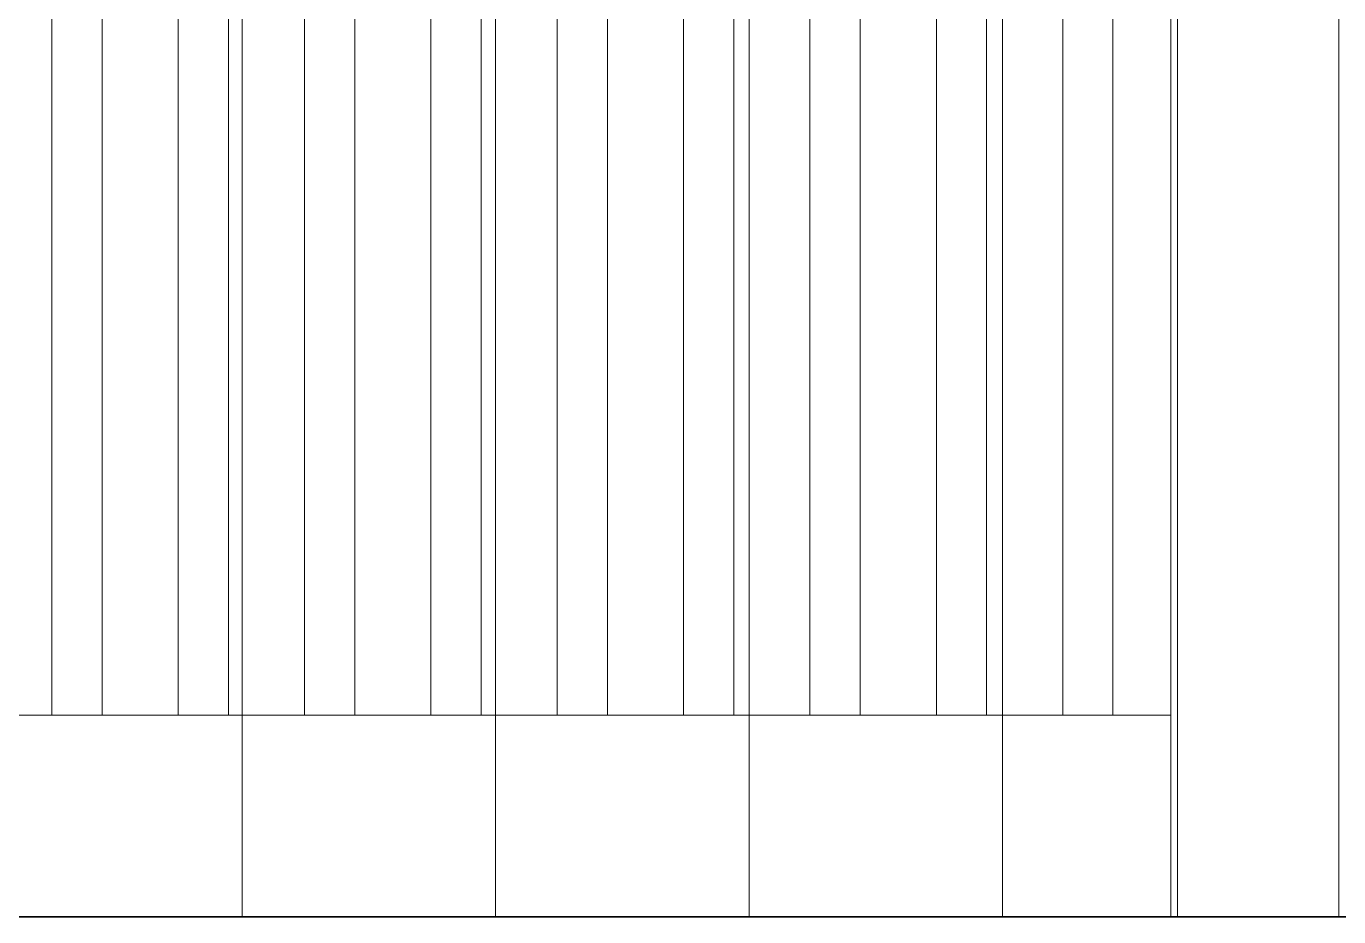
# Model space of a CAD drawing. Header units: millimetres. Extents: x 652554 to 1678317, y -308114 to 170803.
# Drawn here: x 678156.5 to 678546.9, y 108575 to 108840 of the extents above; entities that cross this region are included whole.
import ezdxf

# ---------------------------------------------------------------- set-up
doc = ezdxf.new("R2010")
doc.units = ezdxf.units.MM
for name, color, linetype, lineweight in [('A-GENM', 1, 'Continuous', 9), ('A-GLAZ-CURT', 2, 'Continuous', 9), ('A-GLAZ-CWMG', 2, 'Continuous', 35)]:
    doc.layers.add(name, color=color, linetype=linetype, lineweight=lineweight)

# ---------------------------------------------------------------- blocks, each defined once
blk = doc.blocks.new('DPA_CP_Entrance Louver Grill Vertical Z - Louver Grill Vertical Z-18398766-2250-01 ENTRANCE 2 ELEVATION 3')
at = {"layer": 'A-GLAZ-CURT'}
for p, q in [((632440.53, 108635), (631957.54, 108635)), ((632440.53, 108635), (631997.49, 108635)), ((631932.54, 108575), (632533.83, 108575)), ((632598.78, 108575), (631997.49, 108575)), ((632490.53, 108575), (632465.53, 108575)), ((632465.53, 108575), (632508.83, 108575))]:
    blk.add_line(p, q, dxfattribs=at)
blk = doc.blocks.new('GM_Louver Grill Vertical Z - Z Profile-V56-2250-01 ENTRANCE 2 ELEVATION 3')
at = {"layer": 'A-GENM'}
for p, q in [((632122.62, 108635), (632122.62, 113700)), ((632107.67, 113189.58), (632107.67, 108635)), ((632107.67, 108575), (632109.4, 108575)), ((632122.62, 108575), (632107.67, 108575)), ((632109.4, 108575), (632122.54, 108575)), ((632122.54, 108575), (632162.62, 108575)), ((632162.71, 108575), (632122.62, 108575)), ((632162.62, 108575), (632167.62, 108575)), ((632165.89, 108575), (632162.71, 108575)), ((632167.62, 108575), (632165.89, 108575))]:
    blk.add_line(p, q, dxfattribs=at)
blk = doc.blocks.new('GM_Louver Grill Vertical Z - Z Profile-V57-2250-01 ENTRANCE 2 ELEVATION 3')
at = {"layer": 'A-GENM'}
for p, q in [((632145.26, 113700), (632145.26, 108635)), ((632160.21, 108635), (632160.21, 113700)), ((632145.26, 108575), (632147, 108575)), ((632160.21, 108575), (632145.26, 108575)), ((632147, 108575), (632160.13, 108575)), ((632160.13, 108575), (632200.22, 108575)), ((632200.3, 108575), (632160.21, 108575)), ((632200.22, 108575), (632205.22, 108575)), ((632203.48, 108575), (632200.3, 108575)), ((632205.22, 108575), (632203.48, 108575))]:
    blk.add_line(p, q, dxfattribs=at)
blk = doc.blocks.new('GM_Louver Grill Vertical Z - Z Profile-V58-2250-01 ENTRANCE 2 ELEVATION 3')
at = {"layer": 'A-GENM'}
for p, q in [((632446, 108575), (632447.73, 108575)), ((632460.95, 108575), (632446, 108575)), ((632447.73, 108575), (632460.87, 108575)), ((632460.87, 108575), (632500.95, 108575)), ((632501.04, 108575), (632460.95, 108575))]:
    blk.add_line(p, q, dxfattribs=at)
blk = doc.blocks.new('DPA_CP_Entrance Louver Grill Vertical Z - Louver Grill Vertical Z-18399026-2250-01 ENTRANCE 2 ELEVATION 3')
at = {"layer": 'A-GLAZ-CURT'}
for p, q in [((626711.76, 113750), (626711.76, 108575)), ((626711.76, 108575), (626711.76, 113750)), ((626713.76, 113750), (626713.76, 108575)), ((626713.76, 113750), (626713.76, 108575)), ((626761.76, 108575), (626761.76, 113750)), ((626761.76, 108575), (626761.76, 113750)), ((626761.76, 113750), (626761.76, 108575)), ((626761.76, 113750), (626761.76, 108575)), ((626711.76, 113700), (626711.76, 108635)), ((626711.76, 108635), (626711.76, 113700)), ((625379.56, 108635), (626711.76, 108635)), ((625379.56, 108635), (626711.76, 108635)), ((626761.76, 108575), (626761.76, 108635)), ((626761.76, 108635), (626761.76, 108575)), ((626761.76, 108575), (625329.56, 108575)), ((625329.56, 108575), (626761.76, 108575)), ((626711.76, 108575), (626761.76, 108575)), ((626761.76, 108575), (626711.76, 108575)), ((626711.76, 108575), (626761.76, 108575)), ((626713.76, 108575), (626711.76, 108575)), ((626761.76, 108575), (626713.76, 108575))]:
    blk.add_line(p, q, dxfattribs=at)
blk = doc.blocks.new('GM_Louver Grill Vertical Z - Z Profile-V71-2250-01 ENTRANCE 2 ELEVATION 3')
at = {"layer": 'A-GENM'}
blk.add_line((625152.55, 108575), (625152.55, 113750), dxfattribs=at)
blk = doc.blocks.new('Rectangular Mullion - 50x200-15304692-2250-01 ENTRANCE 2 ELEVATION 3')
at = {"layer": 'A-GLAZ-CWMG'}
for p, q in [((632490.53, 108575), (631058.33, 108575)), ((631058.33, 108575), (632490.53, 108575))]:
    blk.add_line(p, q, dxfattribs=at)
blk = doc.blocks.new('Rectangular Mullion - 50x200-15305094-2250-01 ENTRANCE 2 ELEVATION 3')
at = {"layer": 'A-GLAZ-CWMG'}
for p, q in [((632490.53, 108575), (631889.23, 108575)), ((632062.44, 108575), (632690.53, 108575))]:
    blk.add_line(p, q, dxfattribs=at)
blk = doc.blocks.new('GM_Louver Grill Vertical Z - Z Profile-V78-2250-01 ENTRANCE 2 ELEVATION 3')
at = {"layer": 'A-GENM'}
for p, q in [((632084.95, 108575), (632125.03, 108575)), ((632125.12, 108575), (632085.03, 108575)), ((632125.03, 108575), (632130.03, 108575)), ((632128.3, 108575), (632125.12, 108575)), ((632130.03, 108575), (632128.3, 108575))]:
    blk.add_line(p, q, dxfattribs=at)

msp = doc.modelspace()

# ---------------------------------------------------------------- block references
at = {"layer": 'A-GENM'}
for name, p in [('GM_Louver Grill Vertical Z - Z Profile-V78-2250-01 ENTRANCE 2 ELEVATION 3', (46056.406, 0)), ('GM_Louver Grill Vertical Z - Z Profile-V56-2250-01 ENTRANCE 2 ELEVATION 3', (46056.406, 0)), ('GM_Louver Grill Vertical Z - Z Profile-V57-2250-01 ENTRANCE 2 ELEVATION 3', (46056.406, 0)), ('GM_Louver Grill Vertical Z - Z Profile-V71-2250-01 ENTRANCE 2 ELEVATION 3', (53068.111, 0)), ('GM_Louver Grill Vertical Z - Z Profile-V57-2250-01 ENTRANCE 2 ELEVATION 3', (46093.9982, 0)), ('GM_Louver Grill Vertical Z - Z Profile-V57-2250-01 ENTRANCE 2 ELEVATION 3', (46131.5904, 0)), ('GM_Louver Grill Vertical Z - Z Profile-V71-2250-01 ENTRANCE 2 ELEVATION 3', (53143.5341, 0)), ('GM_Louver Grill Vertical Z - Z Profile-V57-2250-01 ENTRANCE 2 ELEVATION 3', (46169.1827, 0)), ('GM_Louver Grill Vertical Z - Z Profile-V57-2250-01 ENTRANCE 2 ELEVATION 3', (46206.7749, 0)), ('GM_Louver Grill Vertical Z - Z Profile-V71-2250-01 ENTRANCE 2 ELEVATION 3', (53218.9572, 0)), ('GM_Louver Grill Vertical Z - Z Profile-V57-2250-01 ENTRANCE 2 ELEVATION 3', (46244.3672, 0)), ('GM_Louver Grill Vertical Z - Z Profile-V57-2250-01 ENTRANCE 2 ELEVATION 3', (46281.9594, 0)), ('GM_Louver Grill Vertical Z - Z Profile-V71-2250-01 ENTRANCE 2 ELEVATION 3', (53294.3803, 0)), ('GM_Louver Grill Vertical Z - Z Profile-V57-2250-01 ENTRANCE 2 ELEVATION 3', (46319.5517, 0)), ('GM_Louver Grill Vertical Z - Z Profile-V58-2250-01 ENTRANCE 2 ELEVATION 3', (46056.406, 0)), ('GM_Louver Grill Vertical Z - Z Profile-V58-2250-01 ENTRANCE 2 ELEVATION 3', (46093.9982, 0))]:
    msp.add_blockref(name, p, dxfattribs=at)
at = {"layer": 'A-GLAZ-CURT'}
for name, p in [('DPA_CP_Entrance Louver Grill Vertical Z - Louver Grill Vertical Z-18399026-2250-01 ENTRANCE 2 ELEVATION 3', (51785.1758, 0)), ('DPA_CP_Entrance Louver Grill Vertical Z - Louver Grill Vertical Z-18398766-2250-01 ENTRANCE 2 ELEVATION 3', (46056.406, 0))]:
    msp.add_blockref(name, p, dxfattribs=at)
at = {"layer": 'A-GLAZ-CWMG'}
for name in ['Rectangular Mullion - 50x200-15304692-2250-01 ENTRANCE 2 ELEVATION 3', 'Rectangular Mullion - 50x200-15305094-2250-01 ENTRANCE 2 ELEVATION 3']:
    msp.add_blockref(name, (46056.406, 0), dxfattribs=at)

doc.saveas('drawing.dxf')
